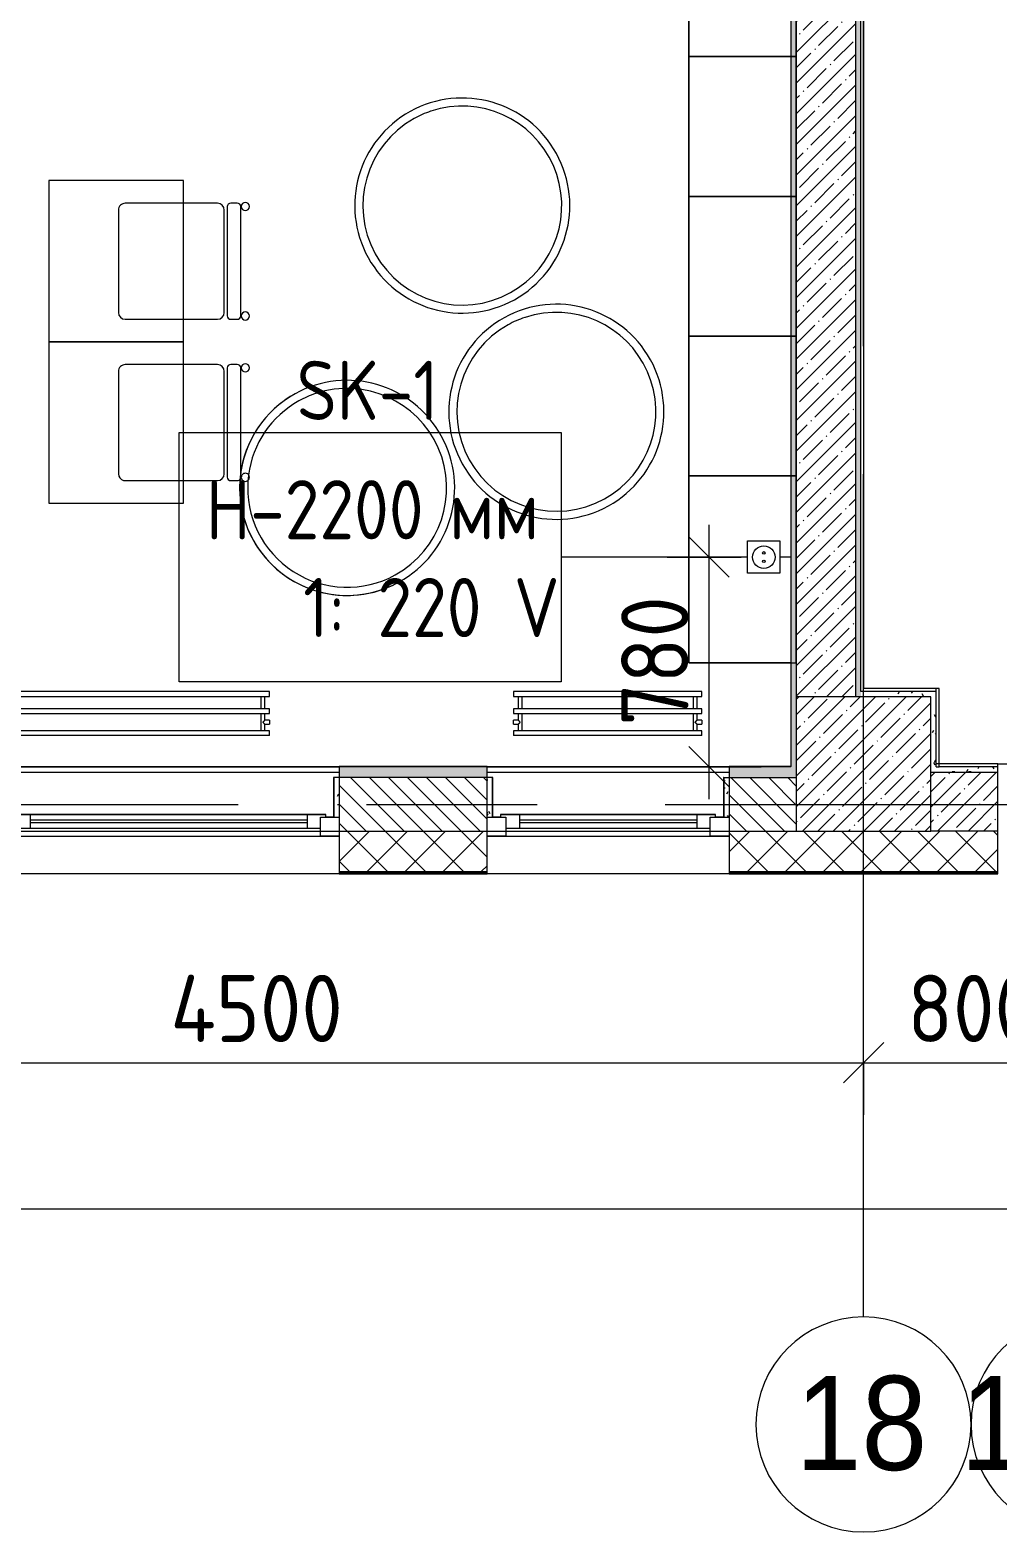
# Model space of a CAD drawing. Header units: millimetres. Extents: x 35111 to 235598, y -8553 to 29000.
# Drawn here: x 62560 to 66160, y -2706 to 2880 of the extents above; entities that cross this region are included whole.
import ezdxf

# ---------------------------------------------------------------- set-up
doc = ezdxf.new("R2010")
doc.units = ezdxf.units.MM
doc.linetypes.add('Осевая', pattern=[3175, 635, -476.25, 1587.5, -476.25])
for name, color, linetype, lineweight in [('A-ANNO-DIMS', 7, 'Continuous', 9), ('A-ANNO-DIMS-100', 7, 'Continuous', 9), ('A-DETL-GENF', 7, 'Continuous', 9), ('A-GLAZ', 7, 'Continuous', 9), ('A-GLAZ-1', 7, 'Continuous', 13), ('A-WALL', 7, 'Continuous', 9), ('E-ELEC-FIXT-IDEN', 7, 'Continuous', 9), ('I-WALL', 7, 'Continuous', 9), ('M-EQPM', 7, 'Continuous', 9), ('S-COLS', 7, 'Continuous', 9), ('Оси', 7, 'Continuous', 9), ('Оси-1', 7, 'Continuous', 20), ('Оси-2', 7, 'Осевая', 9), ('Электрические приборы', 7, 'Continuous', 9)]:
    doc.layers.add(name, color=color, linetype=linetype, lineweight=lineweight)
for name, color, linetype, lineweight, true_color in [('A-WALL-1', 7, 'Continuous', 9, 0x3c3c3c), ('A-WALL-FNSH-1', 7, 'Continuous', 9, 0x3c3c3c), ('I-FURN-1', 7, 'Continuous', 9, 0xf0f0f0), ('Оси розеток', 7, 'Continuous', 9, 0xff1e23)]:
    doc.layers.add(name, color=color, linetype=linetype, lineweight=lineweight, true_color=true_color)
doc.styles.add('Arial', font='arial.ttf', dxfattribs={"width": 0.9, "height": 350})
doc.styles.add('GOST Common_1', font='GOST_Common.ttf', dxfattribs={"width": 0.9, "height": 220})
doc.styles.add('ISOCPEUR', font='isocpeur.ttf', dxfattribs={"width": 0.9, "height": 250})
doc.dimstyles.new('ISO-2_5_0_9К_БОЛЬШОЙ', dxfattribs={"dimscale": 304.8, "dimtxt": 248.995294, "dimasz": 0.492126, "dimexe": 0.393701, "dimexo": 0.984252, "dimgap": 0, "dimtad": 1, "dimdec": 0, "dimrnd": 10, "dimzin": 0, "dimdsep": 46, "dimtxsty": 'ISOCPEUR', "dimblk1": 'OBLIQUE', "dimblk2": 'OBLIQUE', "dimsah": 1, "dimcen": 0.09, "dimdle": 0.393701, "dimazin": 0, "dimtfac": 1, "dimtdec": 4, "dimtix": 1, "dimtmove": 0, "dimatfit": 3, "dimfxl": 1, "dimtvp": 1, "dimtolj": 1, "dimtzin": 0, "dimarcsym": 2})
pattern_1 = [(45, (0, 0), (-57.02463, 57.02463), []), (45, (57.025, 0), (-57.02463, 57.02463), [100.806, -20.161, 3.353, -16.808])]
pattern_2 = [(0, (0, 0), (121.92, 30.48), [10.058, -81.382, 10.058, -81.382, -487.68]), (0, (0, 0), (121.92, 30.48), [-182.88, 10.058, -172.822, 10.058, -81.382, -213.36]), (0, (0, 0), (121.92, 30.48), [-457.2, 10.058, -50.902, 10.058, -142.342]), (120, (45.72, 15.24), (-87.356454, 90.345817), [10.058, -81.382, 10.058, -81.382, -487.68]), (120, (45.72, 15.24), (-87.356454, 90.345817), [-182.88, 10.058, -172.822, 10.058, -81.382, -213.36]), (120, (45.72, 15.24), (-87.356454, 90.345817), [-457.2, 10.058, -50.902, 10.058, -142.342]), (240, (60.96, 76.2), (-34.563546, -120.825817), [10.058, -81.382, 10.058, -81.382, -487.68]), (240, (60.96, 76.2), (-34.563546, -120.825817), [-182.88, 10.058, -172.822, 10.058, -81.382, -213.36]), (240, (60.96, 76.2), (-34.563546, -120.825817), [-457.2, 10.058, -50.902, 10.058, -142.342])]

# ---------------------------------------------------------------- blocks, each defined once
blk = doc.blocks.new('BSC_Колонна _Прямоугольная - 500х500-V10-План размещения напольных электротехнических лючков и розеток 3 этажа в осях 12-23')
at = {"layer": 'S-COLS'}
h = blk.add_hatch(dxfattribs=at)
h.set_pattern_fill('FP_11', color=256, style=0, pattern_type=2)
h.set_pattern_definition([(45, (-65660, -150), (-57.02463, 57.02463), []), (45, (-65602.975, -150), (-57.02463, 57.02463), [100.806, -20.161, 3.353, -16.808])])
h.paths.add_polyline_path([(-250, -250), (250, -250), (250, 250), (-250, 250)])
for p, q in [((250, 250), (-250, 250)), ((-250, 250), (-250, -250)), ((250, -250), (250, 250)), ((-250, -250), (250, -250))]:
    blk.add_line(p, q, dxfattribs=at)
blk = doc.blocks.new('120_Окно_СКБ_1Ст - 120_Окно_СКБ_1Ст 900х2500_h_-22445987-План размещения напольных электротехнических лючков и розеток 3 этажа в осях 12-23')
at = {"layer": 'A-GLAZ'}
for p, q in [((450, -57), (-450, -57)), ((-330, -107), (330, -107)), ((-430, -127), (-400, -127)), ((330, -117), (-330, -117)), ((400, -127), (430, -127))]:
    blk.add_line(p, q, dxfattribs=at)
at = {"layer": 'A-GLAZ-1'}
for p, q in [((-450, -127), (-450, -57)), ((-450, -57), (-380, -57)), ((-380, -57), (-380, -127)), ((380, -87), (-380, -87)), ((-380, -87), (-380, -127)), ((-330, -137), (-330, -87)), ((330, -137), (330, -87)), ((380, -127), (380, -57)), ((380, -57), (450, -57)), ((380, -127), (380, -87)), ((450, -57), (450, -127)), ((-380, -127), (-450, -127)), ((-380, -127), (-400, -127)), ((-400, -127), (-400, -137)), ((-400, -137), (400, -137)), ((400, -137), (-400, -137)), ((450, -127), (380, -127)), ((400, -127), (380, -127)), ((400, -137), (400, -127))]:
    blk.add_line(p, q, dxfattribs=at)
blk = doc.blocks.new('120_Окно_СКБ_2Ст - 120_Окно_СКБ_2Ст 2100х2400 _мал створка справа_-22446225-План размещения напольных электротехнических лючков и розеток 3 этажа в осях 12-23')
at = {"layer": 'A-GLAZ'}
for p, q in [((1050, -57), (-1050, -57)), ((-930, -107), (100, -107)), ((270, -107), (930, -107)), ((-1030, -127), (-1000, -127)), ((100, -117), (-930, -117)), ((170, -127), (200, -127)), ((930, -117), (270, -117)), ((1000, -127), (1030, -127))]:
    blk.add_line(p, q, dxfattribs=at)
at = {"layer": 'A-GLAZ-1'}
for p, q in [((-1050, -127), (-1050, -57)), ((-1050, -57), (-980, -57)), ((-980, -57), (-980, -127)), ((150, -87), (-980, -87)), ((-980, -87), (-980, -127)), ((-930, -137), (-930, -87)), ((100, -137), (100, -87)), ((150, -127), (150, -57)), ((150, -57), (220, -57)), ((150, -127), (150, -87)), ((220, -57), (220, -127)), ((980, -87), (220, -87)), ((220, -87), (220, -127)), ((270, -137), (270, -87)), ((930, -137), (930, -87)), ((980, -127), (980, -57)), ((980, -57), (1050, -57)), ((980, -127), (980, -87)), ((1050, -57), (1050, -127)), ((-980, -127), (-1050, -127)), ((-980, -127), (-1000, -127)), ((-1000, -127), (-1000, -137)), ((-1000, -137), (170, -137)), ((170, -137), (-1000, -137)), ((220, -127), (150, -127)), ((170, -127), (150, -127)), ((170, -137), (170, -127)), ((220, -127), (200, -127)), ((200, -127), (200, -137)), ((200, -137), (1000, -137)), ((1000, -137), (200, -137)), ((1050, -127), (980, -127)), ((1000, -127), (980, -127)), ((1000, -137), (1000, -127))]:
    blk.add_line(p, q, dxfattribs=at)
blk = doc.blocks.new('ПУФ - 1_53-V96-План размещения напольных электротехнических лючков и розеток 3 этажа в осях 12-23')
at = {"layer": 'I-FURN-1'}
for radius, start, end in [(400, 0, 180), (400, 0, 180), (370, 0, 180), (370, 0, 180), (400, 180, 360), (400, 180, 0), (370, 180, 349.4118), (370, 180, 349.4118), (370, 349.5929, 0), (370, 349.5929, 360)]:
    blk.add_arc((0, 0), radius, start, end, dxfattribs=at)
blk = doc.blocks.new('ПУФ - 1_53-V99-План размещения напольных электротехнических лючков и розеток 3 этажа в осях 12-23')
at = {"layer": 'I-FURN-1'}
for radius, start, end in [(400, 0, 180), (400, 55.9845, 180), (370, 56.4222, 180), (370, 56.4222, 180), (370, 53.63, 56.3465), (370, 53.63, 56.3465), (370, 0, 53.63), (370, 0, 53.63), (400, 55.4599, 55.9845), (400, 54.3647, 55.3438), (400, 0, 54.3647), (400, 180, 360), (400, 180, 0), (370, 180, 349.4118), (370, 180, 349.4118), (370, 349.5929, 0), (370, 349.5929, 360)]:
    blk.add_arc((0, 0), radius, start, end, dxfattribs=at)
blk = doc.blocks.new('Стол базовый прямоугольный - 1_7а-25476368-План размещения напольных электротехнических лючков и розеток 3 этажа в осях 12-23')
at = {"layer": 'I-FURN-1'}
for p, q in [((250, 300), (-250, 300)), ((-250, 300), (-250, -300)), ((250, -300), (250, 300)), ((-250, -300), (250, -300))]:
    blk.add_line(p, q, dxfattribs=at)
blk = doc.blocks.new('Стул Breuer - 1_9а-V104-План размещения напольных электротехнических лючков и розеток 3 этажа в осях 12-23')
at = {"layer": 'I-FURN-1'}
for p, q in [((190.5, 241.3), (-190.5, 241.3)), ((-215.9, 215.9), (-215.9, 0)), ((215.9, 0), (215.9, 215.9)), ((-215.9, 0), (-215.9, -127)), ((215.9, -127), (215.9, 0)), ((203.2, -163.5), (-203.2, -163.5)), ((-190.5, -152.4), (190.5, -152.4)), ((-215.9, -176.2), (-215.9, -200.8)), ((-203.2, -213.5), (-196.4, -213.5)), ((-196.4, -213.5), (203.2, -213.5)), ((215.9, -200.8), (215.9, -176.2))]:
    blk.add_line(p, q, dxfattribs=at)
for centre, radius, start, end in [((-190.5, 215.9), 25.4, 90, 165), ((190.5, 215.9), 25.4, 45, 90), ((190.5, 215.9), 25.4, 0, 45), ((-190.5, 215.9), 25.4, 165, 180), ((-190.5, -127), 25.4, 180, 270), ((-203.2, -176.2), 12.7, 90, 180), ((190.5, -127), 25.4, 270, 360), ((203.2, -176.2), 12.7, 360, 90), ((-203.5, -230.6), 15.1, 145.1369, 180), ((-203.2, -200.8), 12.7, 180, 240), ((-203.5, -230.6), 15.1, 105, 142.4586), ((-203.2, -200.8), 12.7, 244.9085, 270), ((-203.5, -230.6), 15.1, 360, 105), ((203.7, -230.6), 15.1, 360, 180), ((203.2, -200.8), 12.7, 270, 360), ((-203.5, -230.6), 15.1, 180, 330), ((-203.5, -230.6), 15.1, 330, 360), ((203.7, -230.6), 15.1, 180, 360)]:
    blk.add_arc(centre, radius, start, end, dxfattribs=at)
blk = doc.blocks.new('Стул Breuer - 1_9а-25403171-План размещения напольных электротехнических лючков и розеток 3 этажа в осях 12-23')
at = {"layer": 'I-FURN-1'}
for p, q in [((190.5, 241.3), (-190.5, 241.3)), ((-215.9, 215.9), (-215.9, 0)), ((215.9, 0), (215.9, 215.9)), ((-215.9, 0), (-215.9, -127)), ((215.9, -127), (215.9, 0)), ((203.2, -163.5), (-203.2, -163.5)), ((-190.5, -152.4), (190.5, -152.4)), ((-215.9, -176.2), (-215.9, -200.8)), ((-203.2, -213.5), (203.2, -213.5)), ((215.9, -200.8), (215.9, -176.2))]:
    blk.add_line(p, q, dxfattribs=at)
for centre, radius, start, end in [((-190.5, 215.9), 25.4, 90, 180), ((190.5, 215.9), 25.4, 0, 90), ((-190.5, -127), 25.4, 180, 270), ((-203.2, -176.2), 12.7, 90, 180), ((190.5, -127), 25.4, 270, 360), ((203.2, -176.2), 12.7, 360, 90), ((-203.5, -230.6), 15.1, 360, 180), ((-203.2, -200.8), 12.7, 180, 270), ((203.7, -230.6), 15.1, 360, 180), ((203.2, -200.8), 12.7, 270, 360), ((-203.5, -230.6), 15.1, 180, 360), ((203.7, -230.6), 15.1, 180, 360)]:
    blk.add_arc(centre, radius, start, end, dxfattribs=at)
blk = doc.blocks.new('Блок Розеток и Выключателей - Блок Розеток и Выключателей_SK1-V145-План размещения напольных электротехнических лючков и розеток 3 этажа в осях 12-23')
at = {"layer": 'A-DETL-GENF'}
for p, q in [((-60, -40), (60, -40)), ((-60, -160), (-60, -40)), ((60, -40), (60, -160)), ((60, -160), (-60, -160))]:
    blk.add_line(p, q, dxfattribs=at)
for centre, radius in [((0, -100), 42), ((-15.6, -100), 4.8), ((15.6, -100), 4.8)]:
    blk.add_circle(centre, radius, dxfattribs=at)
at = {"layer": 'Оси розеток'}
blk.add_line((0, 0), (0, -40), dxfattribs=at)
blk = doc.blocks.new('radiator_prado_classic_z_tip_30_po exemplyaru - Classic Z Тип 30-500-30677900-План размещения напольных электротехнических лючков и розеток 3 этажа в осях 12-23')
at = {"layer": 'M-EQPM'}
for p, q in [((0, 228), (0, 210)), ((700, 228), (0, 228)), ((700, 210), (700, 228)), ((0, 210), (700, 210)), ((17.5, 210), (17.5, 164)), ((32.5, 164), (32.5, 210)), ((667.5, 210), (667.5, 164)), ((682.5, 164), (682.5, 210)), ((700, 164), (0, 164)), ((0, 164), (0, 146)), ((0, 146), (700, 146)), ((17.5, 121.5), (0, 121.5)), ((17.5, 121.5), (0, 121.5)), ((0, 121.5), (0, 121.2)), ((0, 106.5), (0, 121.5)), ((0, 121.2), (0, 121.2)), ((17.5, 146), (17.5, 121.5)), ((32.5, 82), (32.5, 146)), ((667.5, 146), (667.5, 82)), ((682.5, 121.5), (682.5, 146)), ((700, 121.5), (682.5, 121.5)), ((700, 121.5), (682.5, 121.5)), ((700, 146), (700, 164)), ((700, 121.5), (700, 106.5)), ((700, 121.2), (700, 121.5)), ((700, 121.5), (700, 121.2)), ((700, 121.2), (700, 121.5)), ((0, 106.8), (0, 106.5)), ((0, 106.8), (0, 106.8)), ((0, 106.5), (17.5, 106.5)), ((0, 106.5), (17.5, 106.5)), ((700, 82), (0, 82)), ((0, 82), (0, 64)), ((700, 64), (0, 64)), ((17.5, 106.5), (17.5, 82)), ((682.5, 82), (682.5, 106.5)), ((682.5, 106.5), (700, 106.5)), ((682.5, 106.5), (700, 106.5)), ((700, 106.5), (700, 106.8)), ((700, 106.8), (700, 106.5)), ((700, 106.5), (700, 106.8)), ((700, 64), (700, 82))]:
    blk.add_line(p, q, dxfattribs=at)
for points, knots in [([(25, 114), (24.5, 114.5), (23.6, 115.4), (22.4, 116.6), (21.6, 117.4), (21.1, 117.9), (20.8, 118.2), (20.5, 118.5), (20.2, 118.8), (19.8, 119.1), (19.6, 119.4), (19.3, 119.7), (19, 120), (18.7, 120.3), (18.5, 120.5), (18.3, 120.7), (18.1, 120.9), (17.9, 121.1), (17.8, 121.2), (17.7, 121.3), (17.5, 121.5), (17.5, 121.5), (17.5, 121.5)], [0, 0, 0, 0, 0.142857, 0.285714, 0.357143, 0.392857, 0.428571, 0.464286, 0.5, 0.535714, 0.571429, 0.607143, 0.642857, 0.678571, 0.714286, 0.75, 0.785714, 0.821429, 0.857143, 0.892857, 0.928571, 1, 1, 1, 1]), ([(17.5, 106.5), (17.5, 106.5), (17.5, 106.5), (17.7, 106.7), (17.8, 106.8), (17.9, 106.9), (18.1, 107.1), (18.3, 107.3), (18.5, 107.5), (18.7, 107.7), (19, 108), (19.3, 108.3), (19.6, 108.6), (19.8, 108.9), (20.3, 109.3), (20.7, 109.7), (21.1, 110.1), (21.6, 110.6), (22.4, 111.4), (23.6, 112.6), (24.5, 113.5), (25, 114)], [0, 0, 0, 0, 0.071429, 0.107143, 0.142857, 0.178571, 0.214286, 0.25, 0.285714, 0.321429, 0.357143, 0.392857, 0.428571, 0.464286, 0.5, 0.571429, 0.607143, 0.642857, 0.714286, 0.857143, 1, 1, 1, 1]), ([(675, 114), (675.5, 114.5), (676.4, 115.4), (677.6, 116.6), (678.4, 117.4), (678.9, 117.9), (679.2, 118.2), (679.5, 118.5), (679.8, 118.8), (680.1, 119.2), (680.4, 119.4), (680.7, 119.7), (681, 120), (681.3, 120.3), (681.5, 120.5), (681.7, 120.7), (681.9, 120.9), (682.1, 121.1), (682.2, 121.2), (682.3, 121.3), (682.5, 121.5), (682.5, 121.5), (682.5, 121.5)], [0, 0, 0, 0, 0.142857, 0.285714, 0.357143, 0.392857, 0.428571, 0.464286, 0.5, 0.535714, 0.571429, 0.607143, 0.642857, 0.678571, 0.714286, 0.75, 0.785714, 0.821429, 0.857143, 0.892857, 0.928571, 1, 1, 1, 1]), ([(682.5, 106.5), (682.5, 106.5), (682.5, 106.5), (682.3, 106.7), (682.2, 106.8), (682.1, 106.9), (681.9, 107.1), (681.7, 107.3), (681.5, 107.5), (681.3, 107.7), (681, 108), (680.7, 108.3), (680.4, 108.6), (680.1, 108.8), (679.7, 109.3), (679.3, 109.7), (678.9, 110.1), (678.4, 110.6), (677.6, 111.4), (676.4, 112.6), (675.5, 113.5), (675, 114)], [0, 0, 0, 0, 0.071429, 0.107143, 0.142857, 0.178571, 0.214286, 0.25, 0.285714, 0.321429, 0.357143, 0.392857, 0.428571, 0.464286, 0.5, 0.571429, 0.607143, 0.642857, 0.714286, 0.857143, 1, 1, 1, 1])]:
    blk.add_open_spline(points, degree=3, knots=knots, dxfattribs=at)
blk = doc.blocks.new('radiator_prado_classic_z_tip_30_po exemplyaru - Classic Z Тип 30-500-30677899-План размещения напольных электротехнических лючков и розеток 3 этажа в осях 12-23')
at = {"layer": 'M-EQPM'}
for p, q in [((0, 228), (0, 210)), ((1600, 228), (0, 228)), ((1600, 210), (1600, 228)), ((0, 210), (1600, 210)), ((17.5, 210), (17.5, 164)), ((32.5, 164), (32.5, 210)), ((1567.5, 210), (1567.5, 164)), ((1582.5, 164), (1582.5, 210)), ((1600, 164), (0, 164)), ((0, 164), (0, 146)), ((0, 146), (1600, 146)), ((17.5, 121.5), (0, 121.5)), ((17.5, 121.5), (0, 121.5)), ((0, 121.5), (0, 121.2)), ((0, 106.5), (0, 121.5)), ((0, 121.2), (0, 121.2)), ((17.5, 146), (17.5, 121.5)), ((32.5, 82), (32.5, 146)), ((1567.5, 146), (1567.5, 82)), ((1582.5, 121.5), (1582.5, 146)), ((1600, 121.5), (1582.5, 121.5)), ((1600, 121.5), (1582.5, 121.5)), ((1600, 146), (1600, 164)), ((1600, 121.5), (1600, 106.5)), ((1600, 121.2), (1600, 121.5)), ((1600, 121.5), (1600, 121.2)), ((1600, 121.2), (1600, 121.5)), ((0, 106.8), (0, 106.5)), ((0, 106.8), (0, 106.8)), ((0, 106.5), (17.5, 106.5)), ((0, 106.5), (17.5, 106.5)), ((1600, 82), (0, 82)), ((0, 82), (0, 64)), ((1600, 64), (0, 64)), ((17.5, 106.5), (17.5, 82)), ((1582.5, 82), (1582.5, 106.5)), ((1582.5, 106.5), (1600, 106.5)), ((1582.5, 106.5), (1600, 106.5)), ((1600, 106.5), (1600, 106.8)), ((1600, 106.8), (1600, 106.5)), ((1600, 106.5), (1600, 106.8)), ((1600, 64), (1600, 82))]:
    blk.add_line(p, q, dxfattribs=at)
for points, knots in [([(25, 114), (24.5, 114.5), (23.6, 115.4), (22.4, 116.6), (21.6, 117.4), (21.1, 117.9), (20.8, 118.2), (20.5, 118.5), (20.2, 118.8), (19.8, 119.1), (19.6, 119.4), (19.3, 119.7), (19, 120), (18.7, 120.3), (18.5, 120.5), (18.3, 120.7), (18.1, 120.9), (17.9, 121.1), (17.8, 121.2), (17.7, 121.3), (17.5, 121.5), (17.5, 121.5), (17.5, 121.5)], [0, 0, 0, 0, 0.142857, 0.285714, 0.357143, 0.392857, 0.428571, 0.464286, 0.5, 0.535714, 0.571429, 0.607143, 0.642857, 0.678571, 0.714286, 0.75, 0.785714, 0.821429, 0.857143, 0.892857, 0.928571, 1, 1, 1, 1]), ([(17.5, 106.5), (17.5, 106.5), (17.5, 106.5), (17.7, 106.7), (17.8, 106.8), (17.9, 106.9), (18.1, 107.1), (18.3, 107.3), (18.5, 107.5), (18.7, 107.7), (19, 108), (19.3, 108.3), (19.6, 108.6), (19.8, 108.9), (20.3, 109.3), (20.7, 109.7), (21.1, 110.1), (21.6, 110.6), (22.4, 111.4), (23.6, 112.6), (24.5, 113.5), (25, 114)], [0, 0, 0, 0, 0.071429, 0.107143, 0.142857, 0.178571, 0.214286, 0.25, 0.285714, 0.321429, 0.357143, 0.392857, 0.428571, 0.464286, 0.5, 0.571429, 0.607143, 0.642857, 0.714286, 0.857143, 1, 1, 1, 1]), ([(1575, 114), (1575.5, 114.5), (1576.4, 115.4), (1577.6, 116.6), (1578.4, 117.4), (1578.9, 117.9), (1579.2, 118.2), (1579.5, 118.5), (1579.8, 118.8), (1580.1, 119.2), (1580.4, 119.4), (1580.7, 119.7), (1581, 120), (1581.3, 120.3), (1581.5, 120.5), (1581.7, 120.7), (1581.9, 120.9), (1582.1, 121.1), (1582.2, 121.2), (1582.3, 121.3), (1582.5, 121.5), (1582.5, 121.5), (1582.5, 121.5)], [0, 0, 0, 0, 0.142857, 0.285714, 0.357143, 0.392857, 0.428571, 0.464286, 0.5, 0.535714, 0.571429, 0.607143, 0.642857, 0.678571, 0.714286, 0.75, 0.785714, 0.821429, 0.857143, 0.892857, 0.928571, 1, 1, 1, 1]), ([(1582.5, 106.5), (1582.5, 106.5), (1582.5, 106.5), (1582.3, 106.7), (1582.2, 106.8), (1582.1, 106.9), (1581.9, 107.1), (1581.7, 107.3), (1581.5, 107.5), (1581.3, 107.7), (1581, 108), (1580.7, 108.3), (1580.4, 108.6), (1580.1, 108.8), (1579.7, 109.3), (1579.3, 109.7), (1578.9, 110.1), (1578.4, 110.6), (1577.6, 111.4), (1576.4, 112.6), (1575.5, 113.5), (1575, 114)], [0, 0, 0, 0, 0.071429, 0.107143, 0.142857, 0.178571, 0.214286, 0.25, 0.285714, 0.321429, 0.357143, 0.392857, 0.428571, 0.464286, 0.5, 0.571429, 0.607143, 0.642857, 0.714286, 0.857143, 1, 1, 1, 1])]:
    blk.add_open_spline(points, degree=3, knots=knots, dxfattribs=at)
blk = doc.blocks.new('шкаф 1_112 - шкаф 1_112-V175-План размещения напольных электротехнических лючков и розеток 3 этажа в осях 12-23')
at = {"layer": 'I-FURN-1'}
for p, q in [((-400, 6070), (-400, 0)), ((-400, 2775), (-400, 2255)), ((-400, 2255), (-400, 2775)), ((0, 2255), (0, 2775)), ((-20, 2255), (-400, 2255)), ((0, 2255), (-400, 2255)), ((-400, 2255), (-400, 1735)), ((-400, 1735), (-400, 2255)), ((-400, 2255), (-20, 2255)), ((-400, 2255), (0, 2255)), ((-20, 2255), (-400, 2255)), ((0, 1735), (0, 2255)), ((-20, 1735), (-400, 1735)), ((-400, 1735), (0, 1735)), ((-20, 1735), (-400, 1735)), ((0, 1735), (-400, 1735)), ((-400, 1735), (-400, 1215)), ((-400, 1215), (-400, 1735)), ((-400, 1735), (-20, 1735)), ((0, 1215), (0, 1735)), ((-20, 1215), (-400, 1215)), ((0, 1215), (-400, 1215)), ((-400, 1215), (-400, 695)), ((-400, 695), (-400, 1215)), ((-400, 1215), (-20, 1215)), ((-400, 1215), (0, 1215)), ((-20, 1215), (-400, 1215)), ((0, 695), (0, 1215)), ((-20, 695), (-400, 695)), ((-400, 695), (0, 695)), ((-20, 695), (-400, 695)), ((0, 695), (-400, 695)), ((-400, 695), (-400, 0)), ((-400, 0), (-400, 695)), ((-400, 695), (-20, 695)), ((0, 0), (0, 695)), ((-400, 0), (-20, 0)), ((-400, 0), (0, 0)), ((-20, 0), (-400, 0))]:
    blk.add_line(p, q, dxfattribs=at)
blk = doc.blocks.new('Ось сетки - D8-29747960-План размещения напольных электротехнических лючков и розеток 3 этажа в осях 12-23')
at = {"layer": 'Оси-1'}
for start, end in [(360, 180), (180, 360)]:
    blk.add_arc((0, 0), 4, start, end, dxfattribs=at)
blk = doc.blocks.new('DIMBLOCK8-План размещения напольных электротехнических лючков и розеток 3 этажа в осях 12-23')
at = {"layer": 'A-ANNO-DIMS-100'}
for p, q in [((65085.3, 20), (65085.3, 1039.7)), ((64929, 919.7), (65205.3, 919.7)), ((65085.3, 919.7), (64929, 919.7)), ((65279.2, 140), (64965.3, 140)), ((65085.3, 140), (65279.2, 140))]:
    blk.add_line(p, q, dxfattribs=at)
at = {"layer": 'A-ANNO-DIMS-100', "lineweight": 20}
for p, q in [((65085.3, 919.7), (65010.3, 994.7)), ((65085.3, 919.7), (65160.3, 844.7)), ((65085.3, 140), (65010.3, 215)), ((65085.3, 140), (65160.3, 65))]:
    blk.add_line(p, q, dxfattribs=at)
at = {"layer": 'A-ANNO-DIMS-100', "color": 0, "insert": (64758.7, 292.8), "char_height": 250, "width": 568.858, "attachment_point": 1, "rotation": 90, "line_spacing_factor": 1.149209, "style": 'ISOCPEUR'}
blk.add_mtext('780', dxfattribs=at)
blk = doc.blocks.new('_Oblique')
at = {"color": 0, "linetype": 'ByBlock', "lineweight": -2}
blk.add_line((-0.5, -0.5), (0.5, 0.5), dxfattribs=at)
blk = doc.blocks.new('DIMBLOCK36-План размещения напольных электротехнических лючков и розеток 3 этажа в осях 12-23')
at = {"layer": 'A-ANNO-DIMS-100'}
for p, q in [((38310, -1698.2), (38310, -1384.2)), ((84560, -1698.2), (84560, -1384.2)), ((38190, -1504.2), (84680, -1504.2)), ((38310, -1504.2), (38310, -1698.2)), ((84560, -1504.2), (84560, -1698.2))]:
    blk.add_line(p, q, dxfattribs=at)
at = {"layer": 'A-ANNO-DIMS-100', "lineweight": 20}
for p, q in [((38310, -1504.2), (38385, -1429.2)), ((84560, -1504.2), (84635, -1429.2)), ((38310, -1504.2), (38235, -1579.2)), ((84560, -1504.2), (84485, -1579.2))]:
    blk.add_line(p, q, dxfattribs=at)
at = {"layer": 'A-ANNO-DIMS-100', "color": 0, "insert": (61028, -1177.6), "char_height": 250, "width": 976.828, "attachment_point": 1, "line_spacing_factor": 1.149209, "style": 'ISOCPEUR'}
blk.add_mtext('46250', dxfattribs=at)
blk = doc.blocks.new('DIMBLOCK47-План размещения напольных электротехнических лючков и розеток 3 этажа в осях 12-23')
at = {"layer": 'A-ANNO-DIMS-100'}
for p, q in [((61160, -1154.7), (61160, -840.7)), ((65660, -1154.7), (65660, -840.7)), ((61160, -960.7), (65660, -960.7)), ((61160, -960.7), (61160, -1154.7)), ((65660, -960.7), (65660, -1154.7))]:
    blk.add_line(p, q, dxfattribs=at)
at = {"layer": 'A-ANNO-DIMS-100', "lineweight": 20}
for p, q in [((61160, -960.7), (61235, -885.7)), ((65660, -960.7), (65735, -885.7)), ((61160, -960.7), (61085, -1035.7)), ((65660, -960.7), (65585, -1035.7))]:
    blk.add_line(p, q, dxfattribs=at)
at = {"layer": 'A-ANNO-DIMS-100', "color": 0, "insert": (63082, -634.1), "char_height": 250, "width": 787.208, "attachment_point": 1, "line_spacing_factor": 1.149209, "style": 'ISOCPEUR'}
blk.add_mtext('4500', dxfattribs=at)
blk = doc.blocks.new('DIMBLOCK48-План размещения напольных электротехнических лючков и розеток 3 этажа в осях 12-23')
at = {"layer": 'A-ANNO-DIMS-100'}
for p, q in [((65660, -1154.7), (65660, -840.7)), ((66460, -1154.7), (66460, -840.7)), ((65660, -960.7), (66460, -960.7)), ((65660, -960.7), (65660, -1154.7)), ((66460, -960.7), (66460, -1154.7))]:
    blk.add_line(p, q, dxfattribs=at)
at = {"layer": 'A-ANNO-DIMS-100', "lineweight": 20}
for p, q in [((65660, -960.7), (65735, -885.7)), ((66460, -960.7), (66535, -885.7)), ((65660, -960.7), (65585, -1035.7)), ((66460, -960.7), (66385, -1035.7))]:
    blk.add_line(p, q, dxfattribs=at)
at = {"layer": 'A-ANNO-DIMS-100', "color": 0, "insert": (65823, -634.1), "char_height": 250, "width": 568.858, "attachment_point": 1, "line_spacing_factor": 1.149209, "style": 'ISOCPEUR'}
blk.add_mtext('800', dxfattribs=at)

msp = doc.modelspace()

# ---------------------------------------------------------------- hatches: boundary and pattern name
at = {"layer": 'A-WALL'}
h = msp.add_hatch(dxfattribs=at)
h.set_pattern_fill('FP_19', color=256, style=0, pattern_type=2)
h.set_pattern_definition([(135, (0, 0), (-35.35534, -35.35534), [])])
h.paths.add_polyline_path([(65171.9, -100), (65410, -100), (65410, 100), (65160, 100), (65160, -100)])
h.paths.add_polyline_path([(63716, -100), (64260, -100), (64260, 100), (63710, 100), (63710, -100)])
h.paths.add_polyline_path([(61532.2, -100), (61610, -100), (61610, 100), (61410, 100), (61410, -100)])
h.paths.add_polyline_path([(57810, -100), (57810, 100), (56910, 100), (56910, -100), (57164.6, -100)])
h.paths.add_polyline_path([(54980.8, -100), (55510, -100), (55510, 100), (54760, 100), (54760, -100)])
h.paths.add_polyline_path([(52660, -100), (52660, 100), (52410, 100), (52410, -100)])
h.paths.add_polyline_path([(50613.2, -100), (51010, -100), (51010, 100), (50260, 100), (50260, -100)])
h.paths.add_polyline_path([(47910, -100), (48160, -100), (48160, 100), (47910, 100)])
h.paths.add_polyline_path([(44061.7, -100), (44310, -100), (44310, 100), (43410, 100), (43410, -100)])
h.paths.add_polyline_path([(41760, -100), (41760, 100), (41140, 100), (41140, -100), (41150, -100)])
h.paths.add_polyline_path([(42910, -100), (42910, 100), (42660, 100), (42660, -100)])
h = msp.add_hatch(dxfattribs=at)
h.set_pattern_fill('FP_20', color=256, style=0, pattern_type=2)
h.set_pattern_definition([(45, (0, 0), (-70.71068, 70.71068), []), (135, (0, 0), (-70.71068, -70.71068), [])])
h.paths.add_polyline_path([(75700, -250), (75700, -100), (71560, -100), (71560, -250), (73179.2, -250)])
h.paths.add_polyline_path([(70660, -250), (70660, -100), (67060, -100), (67060, -250), (70267.5, -250)])
h.paths.add_polyline_path([(66160, -250), (66160, -100), (65160, -100), (65160, -250), (65899.8, -250)])
h.paths.add_polyline_path([(63710, -250), (64260, -250), (64260, -100), (63710, -100)])
h.paths.add_polyline_path([(61532.2, -250), (61610, -250), (61610, -100), (60910, -100), (60910, -250), (61410, -250)])
h.paths.add_polyline_path([(57810, -250), (57810, -100), (56627.1, -100), (56627.1, -250), (57164.6, -250)])
at = {"layer": 'I-WALL'}
h = msp.add_hatch(dxfattribs=at)
h.set_pattern_fill('FP_17', color=256, style=0, pattern_type=2)
h.set_pattern_definition(pattern_1)
h.paths.add_polyline_path([(65410, 400), (65630, 400), (65630, 7400), (65410, 7400), (65410, 526.5)])
h = msp.add_hatch(dxfattribs=at)
h.set_pattern_fill('FP_71', color=256, style=0, pattern_type=2)
h.set_pattern_definition(pattern_2)
h.paths.add_polyline_path([(65650, 400), (65650, 7380), (65630, 7380), (65630, 400)])
h = msp.add_hatch(dxfattribs=at)
h.set_pattern_fill('FP_71', color=256, style=0, pattern_type=2)
h.set_pattern_definition(pattern_2)
h.paths.add_polyline_path([(65390, 140), (65410, 140), (65410, 7070), (65390, 7070), (65390, 141)])
h = msp.add_hatch(dxfattribs=at)
h.set_pattern_fill('FP_71', color=256, style=0, pattern_type=2)
h.set_pattern_definition(pattern_2)
h.paths.add_polyline_path([(65910, 400), (65930, 400), (65930, 420), (65650, 420), (65650, 400), (65899.8, 400)])
h = msp.add_hatch(dxfattribs=at)
h.set_pattern_fill('FP_71', color=256, style=0, pattern_type=2)
h.set_pattern_definition(pattern_2)
h.paths.add_polyline_path([(65910, 120), (65930, 120), (65930, 400), (65910, 400), (65910, 158.2)])
h = msp.add_hatch(dxfattribs=at)
h.set_pattern_fill('FP_71', color=256, style=0, pattern_type=2)
h.set_pattern_definition(pattern_2)
h.paths.add_polyline_path([(64260, 100), (64260, 140), (63710, 140), (63710, 100), (63716, 100)])
h.paths.add_polyline_path([(65160, 100), (65410, 100), (65410, 140), (65160, 140)])
h.paths.add_polyline_path([(61532.2, 100), (61610, 100), (61610, 140), (61430, 140), (61430, 100)])
h = msp.add_hatch(dxfattribs=at)
h.set_pattern_fill('FP_17', color=256, style=0, pattern_type=2)
h.set_pattern_definition(pattern_1)
h.paths.add_polyline_path([(70660, -100), (70660, 120), (67060, 120), (67060, -100), (70267.5, -100)])
h.paths.add_polyline_path([(71860, -100), (71860, 120), (71560, 120), (71560, -100), (71723.3, -100)])
h.paths.add_polyline_path([(65910, -100), (66160, -100), (66160, 120), (65910, 120)])
h = msp.add_hatch(dxfattribs=at)
h.set_pattern_fill('FP_71', color=256, style=0, pattern_type=2)
h.set_pattern_definition(pattern_2)
h.paths.add_polyline_path([(68385, 120), (68385, 140), (67060, 140), (67060, 120), (68083.6, 120)])
h.paths.add_polyline_path([(66160, 120), (66160, 140), (65930, 140), (65930, 120)])
h = msp.add_hatch(dxfattribs=at)
h.set_pattern_fill('FP_71', color=256, style=0, pattern_type=2)
h.set_pattern_definition(pattern_2)
h.paths.add_polyline_path([(63710, -48), (63710, 100), (63690, 100), (63690, -48)])
h = msp.add_hatch(dxfattribs=at)
h.set_pattern_fill('FP_71', color=256, style=0, pattern_type=2)
h.set_pattern_definition(pattern_2)
h.paths.add_polyline_path([(64280, -48), (64280, 100), (64260, 100), (64260, -48)])
h = msp.add_hatch(dxfattribs=at)
h.set_pattern_fill('FP_71', color=256, style=0, pattern_type=2)
h.set_pattern_definition(pattern_2)
h.paths.add_polyline_path([(65160, -48), (65160, 100), (65140, 100), (65140, -48)])

# ---------------------------------------------------------------- linework, layer by layer
at = {"layer": 'A-WALL'}
for p, q in [((65410, 7380), (65410, 140)), ((65630, 7400), (65630, 400)), ((65390, 7049), (65390, 141)), ((65910, 120), (66160, 120)), ((61410, -100), (65410, -100)), ((66160, -100), (65910, -100)), ((63710, -258), (61610, -258)), ((63710, -250), (64260, -250)), ((63710, -253), (64260, -253)), ((65160, -258), (64260, -258)), ((65160, -250), (66160, -250)), ((65160, -253), (66160, -253))]:
    msp.add_line(p, q, dxfattribs=at)
at = {"layer": 'A-WALL-1'}
for p, q in [((65650, 420), (65650, 7380)), ((65930, 420), (65650, 420)), ((63710, 140), (63710, -250)), ((64260, 140), (63710, 140)), ((64260, -250), (64260, 140)), ((65160, 140), (65160, -250)), ((65390, 140), (65160, 140)), ((66160, 140), (65941, 140)), ((66160, -250), (66160, 140)), ((64280, 100), (63690, 100)), ((63690, 100), (63690, -48)), ((64280, -48), (64280, 100)), ((65140, 100), (65410, 100)), ((65140, 100), (65140, -48)), ((63690, -48), (63710, -48)), ((64260, -48), (64280, -48)), ((65140, -48), (65160, -48))]:
    msp.add_line(p, q, dxfattribs=at)
at = {"layer": 'A-WALL-FNSH-1'}
for p, q in [((65661, 431), (65661, 7369)), ((65389, 7049), (65389, 141)), ((65941, 431), (65661, 431)), ((65930, 140), (65930, 431)), ((65941, 140), (65941, 431)), ((64260, 141), (63710, 141)), ((63710, 141), (63710, 140)), ((64260, 140), (64260, 141)), ((65389, 141), (65160, 141)), ((65160, 141), (65160, 140)), ((65390, 140), (65390, 141)), ((66160, 151), (65930, 151)), ((65930, 140), (65941, 140)), ((66160, 140), (66160, 151)), ((63690, 100), (63689, 100)), ((63689, 100), (63689, -48)), ((64281, 100), (64280, 100)), ((64281, -48), (64281, 100)), ((65140, 100), (65139, 100)), ((65139, 100), (65139, -48)), ((63689, -48), (63690, -48)), ((64280, -48), (64281, -48)), ((65139, -48), (65140, -48)), ((63710, -250), (63710, -258)), ((63710, -258), (64260, -258)), ((64260, -258), (64260, -250)), ((65160, -250), (65160, -258)), ((65160, -258), (66160, -258)), ((66160, -258), (66160, -250))]:
    msp.add_line(p, q, dxfattribs=at)
at = {"layer": 'E-ELEC-FIXT-IDEN'}
msp.add_line((65229, 919.7), (64535.4, 919.7), dxfattribs=at)
at = {"layer": 'E-ELEC-FIXT-IDEN', "flags": 128}
msp.add_lwpolyline([(63115, 1383.7), (64535.4, 1383.7), (64535.4, 455.7), (63115, 455.7)], close=True, dxfattribs=at)
at = {"layer": 'I-WALL'}
for p, q in [((61610, 141), (63710, 141)), ((61610, 140), (63710, 140)), ((61610, 120), (63710, 120)), ((64260, 141), (65160, 141)), ((64260, 140), (65160, 140)), ((64260, 120), (65160, 120)), ((66160, 151), (67049, 151))]:
    msp.add_line(p, q, dxfattribs=at)
at = {"layer": 'Оси'}
msp.add_line((65660, -1906.3), (65660, 593.7), dxfattribs=at)
at = {"layer": 'Оси-2'}
for p, q in [((65660, 593.7), (65660, 24850)), ((38410.7, 0), (82250, 0))]:
    msp.add_line(p, q, dxfattribs=at)

# ---------------------------------------------------------------- block references
at = {"layer": 'A-GLAZ', "rotation": 180}
for name, p in [('120_Окно_СКБ_2Ст - 120_Окно_СКБ_2Ст 2100х2400 _мал створка справа_-22446225-План размещения напольных электротехнических лючков и розеток 3 этажа в осях 12-23', (62660, -175)), ('120_Окно_СКБ_1Ст - 120_Окно_СКБ_1Ст 900х2500_h_-22445987-План размещения напольных электротехнических лючков и розеток 3 этажа в осях 12-23', (64710, -175))]:
    msp.add_blockref(name, p, dxfattribs=at)
at = {"layer": 'I-FURN-1'}
for name, p in [('шкаф 1_112 - шкаф 1_112-V175-План размещения напольных электротехнических лючков и розеток 3 этажа в осях 12-23', (65410, 526.5)), ('Стол базовый прямоугольный - 1_7а-25476368-План размещения напольных электротехнических лючков и розеток 3 этажа в осях 12-23', (62880, 2020.1)), ('Стол базовый прямоугольный - 1_7а-25476368-План размещения напольных электротехнических лючков и розеток 3 этажа в осях 12-23', (62880, 1420.1))]:
    msp.add_blockref(name, p, dxfattribs=at)
for name, p, rotation in [('ПУФ - 1_53-V96-План размещения напольных электротехнических лючков и розеток 3 этажа в осях 12-23', (64167.6, 2227.3), 118.9499011641568), ('Стул Breuer - 1_9а-25403171-План размещения напольных электротехнических лючков и розеток 3 этажа в осях 12-23', (63130, 2020.1), 89.99999999999959), ('ПУФ - 1_53-V96-План размещения напольных электротехнических лючков и розеток 3 этажа в осях 12-23', (64517.4, 1460.3), 118.9499011641568), ('ПУФ - 1_53-V99-План размещения напольных электротехнических лючков и розеток 3 этажа в осях 12-23', (63739.3, 1177.3), 118.9499011641568), ('Стул Breuer - 1_9а-V104-План размещения напольных электротехнических лючков и розеток 3 этажа в осях 12-23', (63130, 1420.1), 89.99999999999959)]:
    msp.add_blockref(name, p, dxfattribs=dict(at, rotation=rotation))
at = {"layer": 'M-EQPM'}
for name, p in [('radiator_prado_classic_z_tip_30_po exemplyaru - Classic Z Тип 30-500-30677899-План размещения напольных электротехнических лючков и розеток 3 этажа в осях 12-23', (61850.7, 191.7)), ('radiator_prado_classic_z_tip_30_po exemplyaru - Classic Z Тип 30-500-30677900-План размещения напольных электротехнических лючков и розеток 3 этажа в осях 12-23', (64358.2, 191.7))]:
    msp.add_blockref(name, p, dxfattribs=at)
at = {"layer": 'S-COLS'}
msp.add_blockref('BSC_Колонна _Прямоугольная - 500х500-V10-План размещения напольных электротехнических лючков и розеток 3 этажа в осях 12-23', (65660, 150), dxfattribs=at)
at = {"layer": 'Оси-1', "xscale": 99.99999999999993, "yscale": 99.99999999999993, "zscale": 99.99999999999993}
for p in [(65660, -2306.3), (66460, -2306.3)]:
    msp.add_blockref('Ось сетки - D8-29747960-План размещения напольных электротехнических лючков и розеток 3 этажа в осях 12-23', p, dxfattribs=at)
at = {"layer": 'Электрические приборы', "rotation": 269.9999999999997}
msp.add_blockref('Блок Розеток и Выключателей - Блок Розеток и Выключателей_SK1-V145-План размещения напольных электротехнических лючков и розеток 3 этажа в осях 12-23', (65389, 919.7), dxfattribs=at)

# ---------------------------------------------------------------- texts
at = {"layer": 'E-ELEC-FIXT-IDEN', "char_height": 220, "attachment_point": 1, "style": 'GOST Common_1'}
for s, insert, width in [('SK-1', (63551.6, 1650), 656.582), ('H-2200 ', (63215, 1206), 1096.708), ('мм', (64119.8, 1206), 375.19), ('   1: 220 V', (63215, 842.2), 1291.519)]:
    msp.add_mtext(s, dxfattribs=dict(at, insert=insert, width=width))
at = {"layer": 'Оси', "char_height": 350, "attachment_point": 1, "style": 'Arial'}
for s, insert, width in [('18', (65407.4, -2125.6), 606.076), ('18/1', (66019.7, -2125.6), 1060.633)]:
    msp.add_mtext(s, dxfattribs=dict(at, insert=insert, width=width))

# ---------------------------------------------------------------- dimensions: what is measured, and where the dimension line sits
at = {"layer": 'A-ANNO-DIMS'}
dim = msp.add_linear_dim(base=(65085.3, 919.7), p1=(64979.2, 140), p2=(65229, 919.7), angle=90, dimstyle='ISO-2_5_0_9К_БОЛЬШОЙ', override={"dimpost": '<>', "dimfxl": 818.722955}, dxfattribs=at)
dim.commit()
dim.dimension.update_dxf_attribs({"geometry": 'DIMBLOCK8-План размещения напольных электротехнических лючков и розеток 3 этажа в осях 12-23', "text_midpoint": (64960.3, 529.8)})
for base, p1, p2, override, picture, middle in [((65660, -960.7), (61160, -854.7), (65660, -854.7), {"dimpost": '<>', "dimfxl": 4500}, 'DIMBLOCK47-План размещения напольных электротехнических лючков и розеток 3 этажа в осях 12-23', (63410, -835.7)), ((66460, -960.7), (65660, -854.7), (66460, -854.7), {"dimpost": '<>', "dimfxl": 800}, 'DIMBLOCK48-План размещения напольных электротехнических лючков и розеток 3 этажа в осях 12-23', (66060, -835.7)), ((84560, -1504.2), (38310, -1398.2), (84560, -1398.2), {"dimpost": '<>', "dimfxl": 46250}, 'DIMBLOCK36-План размещения напольных электротехнических лючков и розеток 3 этажа в осях 12-23', (61435, -1379.2))]:
    dim = msp.add_linear_dim(base=base, p1=p1, p2=p2, dimstyle='ISO-2_5_0_9К_БОЛЬШОЙ', override=override, dxfattribs=at)
    dim.commit()
    dim.dimension.update_dxf_attribs({"geometry": picture, "text_midpoint": middle})

doc.saveas('drawing.dxf')
